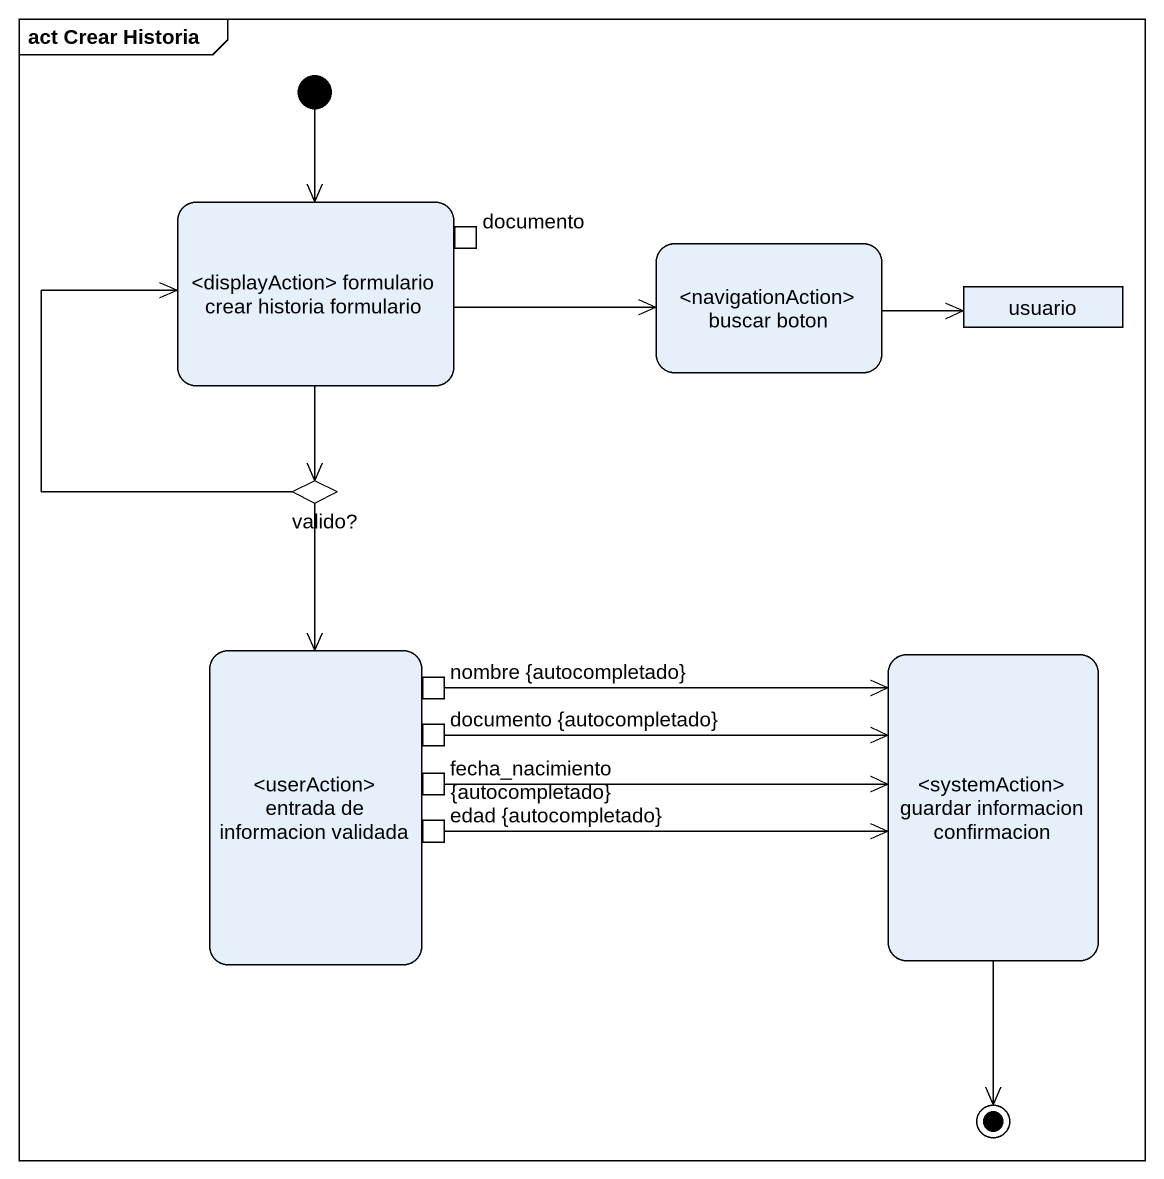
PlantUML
@startuml
mainframe act Crear Historia
hide empty description
state "<displayAction> formulario crear historia formulario" as displayAction_formulario {
  state documento <<inputPin>>
}
state "<navigationAction> buscar boton" as navigationAction_buscar
state usuario <<object>>
state "valido?" as valido <<choice>>
state "<userAction> entrada de informacion validada" as userAction_entrada_de {
  state "nombre {autocompletado}" as nombre_autocompletado <<outputPin>>
  state "documento {autocompletado}" as documento_autocompletado <<outputPin>>
  state "fecha_nacimiento {autocompletado}" as fecha_nacimiento <<outputPin>>
  state "edad {autocompletado}" as edad_autocompletado <<outputPin>>
}
state "<systemAction> guardar informacion confirmacion" as systemAction_guardar
[*] --> displayAction_formulario
displayAction_formulario -right-> navigationAction_buscar
displayAction_formulario --> valido
navigationAction_buscar -right-> usuario
valido -up-> displayAction_formulario
valido --> userAction_entrada_de
nombre_autocompletado -right-> systemAction_guardar
documento_autocompletado -right-> systemAction_guardar
fecha_nacimiento -right-> systemAction_guardar
edad_autocompletado -right-> systemAction_guardar
systemAction_guardar --> [*]
@enduml
